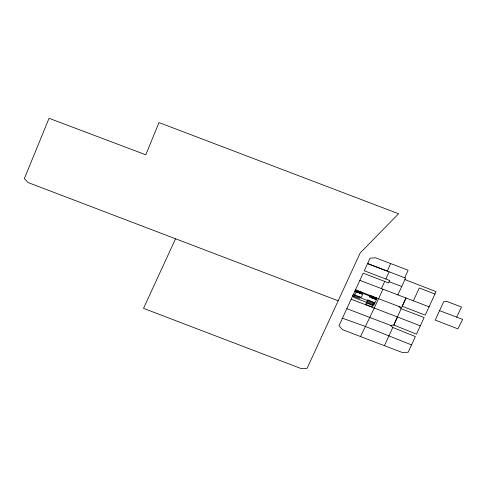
<?xml version="1.0" encoding="UTF-8"?>
<svg xmlns="http://www.w3.org/2000/svg" width="487" height="487" viewBox="0 0 487 487"><rect width="100%" height="100%" fill="white"/><g stroke="black" fill="none" stroke-linecap="round" stroke-linejoin="round"><path stroke-width="0.73" d="M399.066 306.512L401.111 308.734L393.855 325.054L390.641 325.419L346.835 308.648L338.952 325.791L342.586 329.699L402.566 352.606L408.161 352.235L415.368 336.578L392.772 327.477L390.641 325.419M420.305 325.846L397.38 316.934L393.849 325.054L416.482 334.161L424.128 317.53L401.111 308.734M404.746 277.785L408.118 270.242L390.641 263.546L387.256 271.107L367.575 263.583L405.592 278.107L397.867 294.878M392.772 327.477L384.456 345.691M175.515 238.849L143.525 308.362L301.502 368.708L307.09 368.33L360.203 252.93L398.603 213.75L158.993 122.56L145.79 154.805L49.053 118.292L24.35 178.619L28.045 182.522L338.173 300.802M346.835 308.648L363.162 273.177L388.614 282.923L389.74 280.512L364.276 270.76L370.059 258.189L375.666 257.818L390.641 263.546M413.402 300.814L419.283 287.981L434.934 294.045L436.048 291.628L404.922 279.568M355.48 289.875L401.672 307.522L406 297.989L402.219 306.311L425.236 315.113L434.934 294.045M439.597 310.651L462.65 319.411L457.871 328.853L435.256 320.069L443.694 301.733L447.054 301.514L461.493 307.035L456.678 317.14M381.406 288.584L384.718 281.419M385.826 279.008L389.137 271.825M360.508 336.547C368.184 320.848 375.745 305.118 382.928 289.168M361.506 292.894L361.147 293.661L356.222 291.768M359.96 296.93L359.254 298.44L352.728 295.932L353.434 294.422L361.257 297.429L362.675 294.422L354.853 291.415L355.565 289.911L362.091 292.419L361.378 293.923M371.946 296.906L371.587 297.673L376.512 299.566M342.446 318.2L365.183 326.393L411.533 344.912M389.168 281.711L401.732 286.496M359.85 280.354L429.071 306.804M397.38 316.934L351.182 299.213M354.451 295.53L374.74 303.328M367.082 301.447L373.602 303.955M366.37 302.951L372.896 305.459M356.581 291.001L353.592 297.35L373.882 305.148L376.871 298.799L356.581 291.001M367.788 299.943L365.664 304.454L372.184 306.962L374.314 302.445L367.788 299.943M369.919 295.426L369.207 296.93L375.733 299.438L376.439 297.934L369.919 295.426"/></g></svg>
